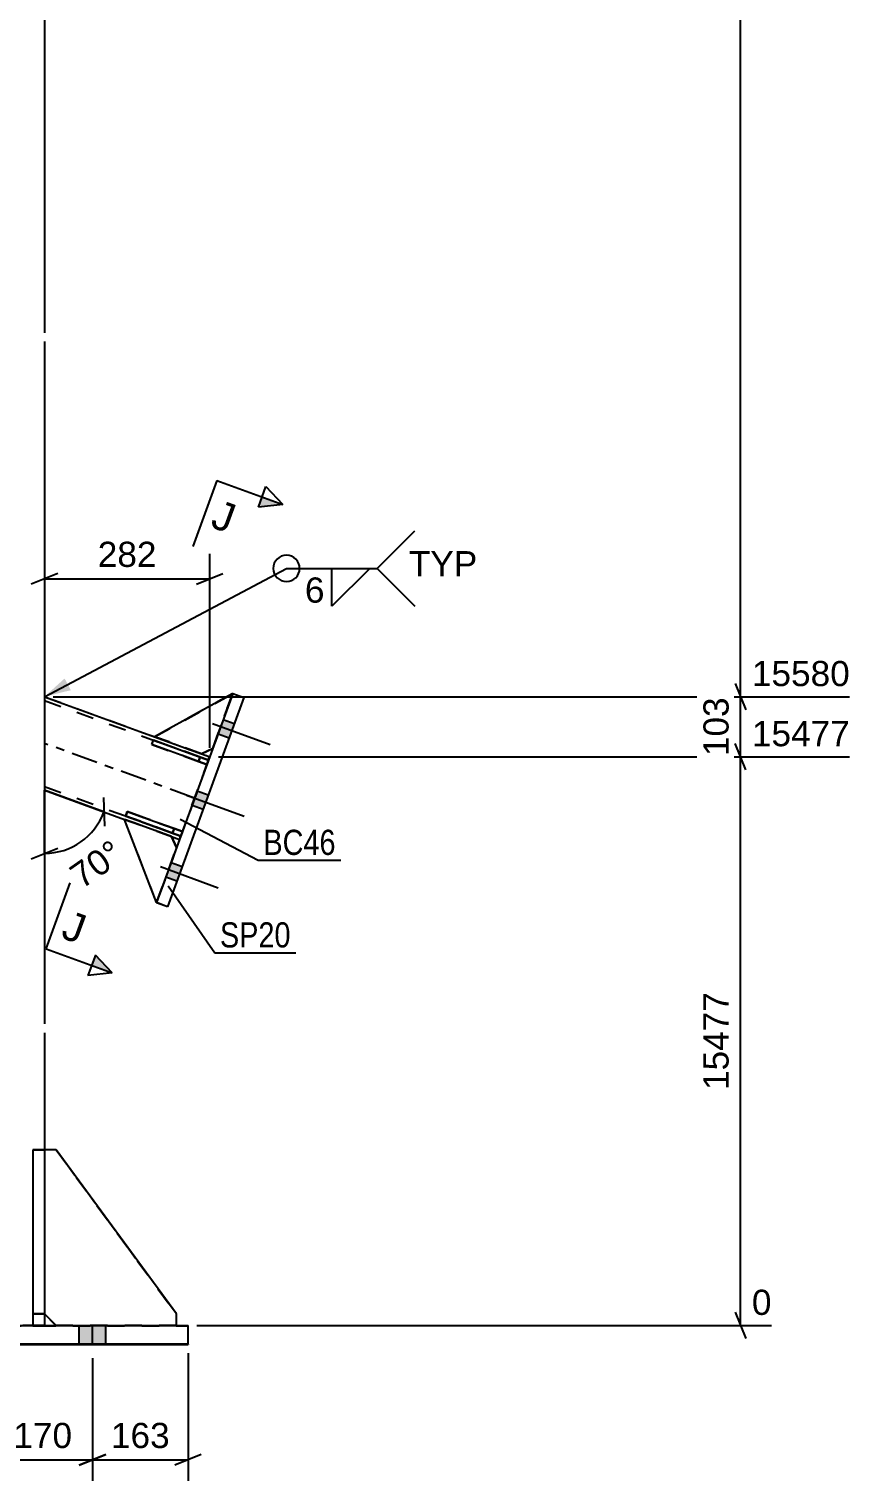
# Model space of a CAD drawing. Header units: millimetres. Extents: x 0 to 841, y 0 to 594.
# Drawn here: x 429.2 to 523.1, y 229.8 to 395.1 of the extents above; entities that cross this region are included whole.
import ezdxf

# ---------------------------------------------------------------- set-up
doc = ezdxf.new("R2010")
doc.units = ezdxf.units.MM
doc.linetypes.add('DXK_LINE_DOT2', pattern=[3.9198, 1.9599, -1.9599])
doc.linetypes.add('DXK_LINE_DOT3', pattern=[5.9187, 2.979, -0.9799, 0.9799, -0.9799])
doc.styles.add('Arial', font='ARIAL.TTF', dxfattribs={"height": 0.2})
doc.styles.add('Arial Narrow', font='ARIALN.TTF', dxfattribs={"height": 0.2})

# ---------------------------------------------------------------- blocks, each defined once
blk = doc.blocks.new('Part-256180323-1896 - 1758')
at = {"color": 2, "linetype": 'Continuous'}
for p, q in [((452.36, 319.45), (443.7, 295.65)), ((453.61, 319), (444.95, 295.19)), ((453.61, 318.99), (444.95, 295.19)), ((452.36, 319.45), (453.61, 319)), ((453.61, 319), (453.61, 318.99)), ((453.61, 318.99), (453.61, 318.99)), ((444.95, 295.19), (443.7, 295.65)), ((443.7, 295.64), (443.7, 295.65)), ((443.7, 295.64), (443.7, 295.64)), ((444.95, 295.19), (443.7, 295.64)), ((444.95, 295.19), (444.95, 295.19))]:
    blk.add_line(p, q, dxfattribs=at)
at = {"color": 7, "linetype": 'DXK_LINE_DOT2'}
for p, q in [((443.7, 295.64), (452.36, 319.45)), ((452.36, 319.45), (453.61, 318.99)), ((452.36, 319.45), (452.36, 319.45))]:
    blk.add_line(p, q, dxfattribs=at)
blk = doc.blocks.new('Part-256180323-1916 - 1758')
at = {"color": 2, "linetype": 'Continuous'}
for p, q in [((430.95, 319.09), (443.47, 314.53)), ((448.8, 312.59), (449.74, 312.25)), ((430.95, 308.45), (440.05, 305.13)), ((430.95, 308.45), (440.05, 305.13)), ((445.38, 303.19), (446.32, 302.85)), ((445.38, 303.19), (446.32, 302.85))]:
    blk.add_line(p, q, dxfattribs=at)
at = {"color": 7, "linetype": 'DXK_LINE_DOT2'}
for p, q in [((430.95, 319.09), (449.74, 312.25)), ((430.95, 319.09), (430.95, 319.09)), ((430.95, 319.09), (430.95, 308.45)), ((430.95, 318.66), (449.6, 311.87)), ((430.95, 318.66), (449.6, 311.87)), ((443.47, 314.53), (448.8, 312.59)), ((449.6, 311.87), (446.47, 303.25)), ((449.57, 311.78), (446.49, 303.32)), ((449.52, 311.64), (446.5, 303.34)), ((449.56, 311.76), (446.54, 303.46)), ((449.56, 311.76), (449.52, 311.64)), ((449.59, 311.84), (449.56, 311.76)), ((449.56, 311.76), (449.59, 311.84)), ((449.66, 312.03), (449.57, 311.78)), ((449.6, 311.87), (449.59, 311.84)), ((449.59, 311.84), (449.6, 311.87)), ((449.6, 311.87), (449.66, 312.03)), ((449.6, 311.87), (449.6, 311.87)), ((449.66, 312.03), (449.72, 312.19)), ((449.72, 312.19), (449.66, 312.03)), ((449.72, 312.19), (449.74, 312.25)), ((449.74, 312.25), (449.72, 312.19)), ((449.74, 312.25), (449.74, 312.25)), ((430.95, 308.87), (446.46, 303.23)), ((430.95, 308.87), (446.46, 303.23)), ((440.05, 305.13), (445.38, 303.19)), ((440.05, 305.13), (445.38, 303.19)), ((446.34, 302.91), (446.32, 302.85)), ((446.32, 302.85), (446.34, 302.91)), ((446.32, 302.85), (446.32, 302.85)), ((446.32, 302.85), (446.32, 302.85)), ((446.4, 303.07), (446.34, 302.91)), ((446.34, 302.91), (446.4, 303.07)), ((446.49, 303.32), (446.4, 303.07)), ((446.4, 303.07), (446.47, 303.25)), ((446.46, 303.23), (446.47, 303.26)), ((446.47, 303.25), (446.46, 303.23)), ((446.46, 303.23), (446.46, 303.23)), ((446.5, 303.34), (446.47, 303.25)), ((446.47, 303.26), (446.5, 303.34)), ((446.5, 303.34), (446.54, 303.46))]:
    blk.add_line(p, q, dxfattribs=at)
at = {"color": 7, "linetype": 'DXK_LINE_DOT3'}
blk.add_line((448.03, 307.55), (430.95, 313.77), dxfattribs=at)
blk = doc.blocks.new('Part-256180323-1868 - 1758')
at = {"color": 2, "linetype": 'Continuous'}
for p, q in [((347.95, 245.37), (347.95, 247.53)), ((347.95, 247.53), (447.28, 247.53)), ((447.28, 245.37), (447.28, 247.53)), ((347.95, 245.39), (347.95, 245.37)), ((447.28, 245.39), (347.95, 245.39)), ((347.95, 245.37), (447.28, 245.37)), ((447.28, 245.39), (447.28, 245.37))]:
    blk.add_line(p, q, dxfattribs=at)
at = {"color": 7, "linetype": 'DXK_LINE_DOT2'}
blk.add_line((347.95, 247.5), (447.28, 247.5), dxfattribs=at)
blk = doc.blocks.new('Part-256180323-1870 - 1758')
at = {"color": 2, "linetype": 'Continuous'}
for p, q in [((429.61, 267.52), (429.61, 247.52)), ((429.61, 267.52), (430.95, 267.52)), ((430.95, 267.52), (430.95, 247.52)), ((429.61, 248.86), (430.95, 248.86))]:
    blk.add_line(p, q, dxfattribs=at)
at = {"color": 7, "linetype": 'DXK_LINE_DOT2'}
for p, q in [((430.95, 267.52), (429.61, 267.52)), ((429.61, 248.85), (430.95, 248.85)), ((429.61, 247.52), (429.61, 247.52)), ((429.61, 247.52), (430.95, 247.52)), ((430.95, 247.52), (429.61, 247.52)), ((430.95, 247.52), (430.95, 247.52))]:
    blk.add_line(p, q, dxfattribs=at)
blk = doc.blocks.new('Part-256180323-2107 - 1758')
at = {"color": 2, "linetype": 'Continuous'}
for p, q in [((432.28, 267.52), (430.95, 267.52)), ((445.95, 248.85), (432.28, 267.52)), ((432.28, 267.52), (432.28, 267.52)), ((432.27, 247.53), (430.95, 248.85)), ((445.95, 247.53), (445.95, 248.85))]:
    blk.add_line(p, q, dxfattribs=at)
at = {"color": 7, "linetype": 'DXK_LINE_DOT2'}
for p, q in [((430.95, 267.52), (430.95, 248.85)), ((432.28, 267.52), (430.95, 267.52)), ((432.28, 267.52), (445.95, 248.85)), ((430.95, 248.85), (430.95, 248.86)), ((432.28, 247.52), (430.95, 248.85)), ((432.28, 247.52), (432.27, 247.53)), ((432.28, 247.52), (445.95, 247.52)), ((432.28, 247.52), (432.28, 247.52)), ((445.95, 247.52), (432.28, 247.52)), ((445.95, 247.52), (445.95, 247.53)), ((445.95, 247.53), (445.95, 247.52)), ((445.95, 247.52), (445.95, 247.52))]:
    blk.add_line(p, q, dxfattribs=at)
blk = doc.blocks.new('Part-256180323-1957 - 1758')
at = {"color": 2, "linetype": 'Continuous'}
for p, q in [((430.95, 515.63), (430.95, 360.5)), ((430.95, 359.5), (430.95, 281.85)), ((430.95, 280.85), (430.95, 267.52))]:
    blk.add_line(p, q, dxfattribs=at)
at = {"color": 7, "linetype": 'DXK_LINE_DOT2'}
for p, q in [((430.95, 267.52), (430.95, 247.52)), ((429.77, 247.52), (428.48, 247.52)), ((428.48, 247.51), (429.77, 247.51)), ((430.64, 247.52), (429.77, 247.52)), ((429.77, 247.51), (430.64, 247.51)), ((430.95, 247.52), (430.64, 247.52)), ((430.64, 247.51), (430.95, 247.51)), ((430.95, 247.51), (430.95, 247.53)), ((430.95, 247.51), (430.95, 247.52))]:
    blk.add_line(p, q, dxfattribs=at)
blk = doc.blocks.new('Bolt-256180323-1963 - 1758')
at = {"linetype": 'Continuous'}
for points in [[(451.95, 314.42), (452.54, 316.05), (451.29, 316.51), (450.7, 314.88)], [(451.95, 314.42), (452.54, 316.05), (451.29, 316.51), (450.7, 314.88)], [(451.95, 314.42), (452.54, 316.05), (451.29, 316.51), (450.7, 314.88)], [(448.99, 306.28), (449.58, 307.91), (448.33, 308.36), (447.73, 306.74)], [(448.99, 306.28), (449.58, 307.91), (448.33, 308.36), (447.73, 306.73)], [(446.02, 298.14), (446.61, 299.76), (445.36, 300.22), (444.77, 298.59)], [(446.02, 298.13), (446.61, 299.76), (445.36, 300.22), (444.77, 298.59)], [(446.02, 298.13), (446.61, 299.76), (445.36, 300.22), (444.77, 298.59)]]:
    blk.add_hatch(color=1, dxfattribs=at).paths.add_polyline_path(points)
at = {"color": 1, "linetype": 'Continuous'}
for p, q in [((450.05, 316.04), (456.63, 313.64)), ((450.05, 316.03), (456.63, 313.64)), ((450.05, 316.03), (456.63, 313.64)), ((451.29, 316.51), (452.54, 316.05)), ((451.29, 316.51), (452.54, 316.05)), ((451.29, 316.51), (452.54, 316.05)), ((450.7, 314.88), (451.95, 314.42)), ((450.7, 314.88), (451.95, 314.42)), ((450.7, 314.88), (451.95, 314.42)), ((447.09, 307.89), (453.67, 305.5)), ((447.09, 307.89), (453.67, 305.5)), ((448.33, 308.36), (449.58, 307.91)), ((448.33, 308.36), (449.58, 307.91)), ((447.73, 306.74), (448.99, 306.28)), ((447.73, 306.73), (448.99, 306.28)), ((444.13, 299.75), (450.7, 297.35)), ((444.13, 299.75), (450.7, 297.35)), ((444.13, 299.75), (450.7, 297.35)), ((445.36, 300.22), (446.61, 299.76)), ((445.36, 300.22), (446.61, 299.76)), ((445.36, 300.22), (446.61, 299.76)), ((444.77, 298.59), (446.02, 298.14)), ((444.77, 298.59), (446.02, 298.13)), ((444.77, 298.59), (446.02, 298.13))]:
    blk.add_line(p, q, dxfattribs=at)
blk = doc.blocks.new('Bolt-256180323-1964 - 1758')
at = {"linetype": 'Continuous'}
for points in [[(357.31, 245.38), (360.31, 245.38), (360.31, 247.52), (357.31, 247.52)], [(357.31, 245.39), (360.31, 245.39), (360.31, 247.52), (357.31, 247.52)], [(357.31, 245.39), (360.31, 245.39), (360.31, 247.52), (357.31, 247.52)], [(357.31, 245.39), (360.31, 245.39), (360.31, 247.52), (357.31, 247.52)], [(357.31, 245.37), (360.31, 245.37), (360.31, 247.51), (357.31, 247.51)], [(357.31, 245.37), (360.31, 245.37), (360.31, 247.51), (357.31, 247.51)], [(357.31, 245.38), (360.31, 245.38), (360.31, 247.51), (357.31, 247.51)], [(357.31, 245.38), (360.31, 245.38), (360.31, 247.51), (357.31, 247.51)], [(368.65, 245.39), (371.65, 245.39), (371.65, 247.52), (368.65, 247.52)], [(368.65, 245.39), (371.65, 245.39), (371.65, 247.52), (368.65, 247.52)], [(368.65, 245.37), (371.65, 245.37), (371.65, 247.51), (368.65, 247.51)], [(368.65, 245.37), (371.65, 245.37), (371.65, 247.51), (368.65, 247.51)], [(386.11, 245.39), (389.11, 245.39), (389.11, 247.52), (386.11, 247.52)], [(386.11, 245.39), (389.11, 245.39), (389.11, 247.52), (386.11, 247.52)], [(386.11, 245.37), (389.11, 245.37), (389.11, 247.51), (386.11, 247.51)], [(386.11, 245.37), (389.11, 245.37), (389.11, 247.51), (386.11, 247.51)], [(406.11, 245.39), (409.11, 245.39), (409.11, 247.52), (406.11, 247.52)], [(406.11, 245.39), (409.11, 245.39), (409.11, 247.52), (406.11, 247.52)], [(406.11, 245.37), (409.11, 245.37), (409.11, 247.51), (406.11, 247.51)], [(406.11, 245.37), (409.11, 245.37), (409.11, 247.51), (406.11, 247.51)], [(423.58, 245.39), (426.58, 245.39), (426.58, 247.52), (423.58, 247.52)], [(423.58, 245.39), (426.58, 245.39), (426.58, 247.52), (423.58, 247.52)], [(423.58, 245.37), (426.58, 245.37), (426.58, 247.51), (423.58, 247.51)], [(423.58, 245.37), (426.58, 245.37), (426.58, 247.51), (423.58, 247.51)], [(434.91, 245.38), (437.91, 245.38), (437.91, 247.52), (434.91, 247.52)], [(434.91, 245.39), (437.91, 245.39), (437.91, 247.52), (434.91, 247.52)], [(434.91, 245.39), (437.91, 245.39), (437.91, 247.52), (434.91, 247.52)], [(434.91, 245.39), (437.91, 245.39), (437.91, 247.52), (434.91, 247.52)], [(434.91, 245.37), (437.91, 245.37), (437.91, 247.51), (434.91, 247.51)], [(434.91, 245.37), (437.91, 245.37), (437.91, 247.51), (434.91, 247.51)], [(434.91, 245.38), (437.91, 245.38), (437.91, 247.51), (434.91, 247.51)], [(434.91, 245.38), (437.91, 245.38), (437.91, 247.51), (434.91, 247.51)]]:
    blk.add_hatch(color=1, dxfattribs=at).paths.add_polyline_path(points)
at = {"color": 1, "linetype": 'Continuous'}
for p, q in [((357.31, 245.38), (357.31, 247.52)), ((357.31, 245.39), (357.31, 247.52)), ((357.31, 245.39), (357.31, 247.52)), ((357.31, 245.39), (357.31, 247.52)), ((357.31, 245.37), (357.31, 247.51)), ((357.31, 245.37), (357.31, 247.51)), ((357.31, 245.38), (357.31, 247.51)), ((357.31, 245.38), (357.31, 247.51)), ((358.81, 245.38), (358.81, 247.52)), ((358.81, 245.39), (358.81, 247.52)), ((358.81, 245.39), (358.81, 247.52)), ((358.81, 245.39), (358.81, 247.52)), ((358.81, 245.37), (358.81, 247.51)), ((358.81, 245.37), (358.81, 247.51)), ((358.81, 245.38), (358.81, 247.51)), ((358.81, 245.38), (358.81, 247.51)), ((360.31, 245.38), (360.31, 247.52)), ((360.31, 245.39), (360.31, 247.52)), ((360.31, 245.39), (360.31, 247.52)), ((360.31, 245.39), (360.31, 247.52)), ((360.31, 245.37), (360.31, 247.51)), ((360.31, 245.37), (360.31, 247.51)), ((360.31, 245.38), (360.31, 247.51)), ((360.31, 245.38), (360.31, 247.51)), ((368.65, 245.39), (368.65, 247.52)), ((368.65, 245.39), (368.65, 247.52)), ((368.65, 245.37), (368.65, 247.51)), ((368.65, 245.37), (368.65, 247.51)), ((370.15, 245.39), (370.15, 247.52)), ((370.15, 245.39), (370.15, 247.52)), ((370.15, 245.37), (370.15, 247.51)), ((370.15, 245.37), (370.15, 247.51)), ((371.65, 245.39), (371.65, 247.52)), ((371.65, 245.39), (371.65, 247.52)), ((371.65, 245.37), (371.65, 247.51)), ((371.65, 245.37), (371.65, 247.51)), ((386.11, 245.39), (386.11, 247.52)), ((386.11, 245.39), (386.11, 247.52)), ((386.11, 245.37), (386.11, 247.51)), ((386.11, 245.37), (386.11, 247.51)), ((387.61, 245.39), (387.61, 247.52)), ((387.61, 245.39), (387.61, 247.52)), ((387.61, 245.37), (387.61, 247.51)), ((387.61, 245.37), (387.61, 247.51)), ((389.11, 245.39), (389.11, 247.52)), ((389.11, 245.39), (389.11, 247.52)), ((389.11, 245.37), (389.11, 247.51)), ((389.11, 245.37), (389.11, 247.51)), ((406.11, 245.39), (406.11, 247.52)), ((406.11, 245.39), (406.11, 247.52)), ((406.11, 245.37), (406.11, 247.51)), ((406.11, 245.37), (406.11, 247.51)), ((407.61, 245.39), (407.61, 247.52)), ((407.61, 245.39), (407.61, 247.52)), ((407.61, 245.37), (407.61, 247.51)), ((407.61, 245.37), (407.61, 247.51)), ((409.11, 245.39), (409.11, 247.52)), ((409.11, 245.39), (409.11, 247.52)), ((409.11, 245.37), (409.11, 247.51)), ((409.11, 245.37), (409.11, 247.51)), ((423.58, 245.39), (423.58, 247.52)), ((423.58, 245.39), (423.58, 247.52)), ((423.58, 245.37), (423.58, 247.51)), ((423.58, 245.37), (423.58, 247.51)), ((425.08, 245.39), (425.08, 247.52)), ((425.08, 245.39), (425.08, 247.52)), ((425.08, 245.37), (425.08, 247.51)), ((425.08, 245.37), (425.08, 247.51)), ((426.58, 245.39), (426.58, 247.52)), ((426.58, 245.39), (426.58, 247.52)), ((426.58, 245.37), (426.58, 247.51)), ((426.58, 245.37), (426.58, 247.51)), ((434.91, 245.38), (434.91, 247.52)), ((434.91, 245.39), (434.91, 247.52)), ((434.91, 245.39), (434.91, 247.52)), ((434.91, 245.39), (434.91, 247.52)), ((434.91, 245.37), (434.91, 247.51)), ((434.91, 245.37), (434.91, 247.51)), ((434.91, 245.38), (434.91, 247.51)), ((434.91, 245.38), (434.91, 247.51)), ((436.41, 245.38), (436.41, 247.52)), ((436.41, 245.39), (436.41, 247.52)), ((436.41, 245.39), (436.41, 247.52)), ((436.41, 245.39), (436.41, 247.52)), ((436.41, 245.37), (436.41, 247.51)), ((436.41, 245.37), (436.41, 247.51)), ((436.41, 245.38), (436.41, 247.51)), ((436.41, 245.38), (436.41, 247.51)), ((437.91, 245.38), (437.91, 247.52)), ((437.91, 245.39), (437.91, 247.52)), ((437.91, 245.39), (437.91, 247.52)), ((437.91, 245.39), (437.91, 247.52)), ((437.91, 245.37), (437.91, 247.51)), ((437.91, 245.37), (437.91, 247.51)), ((437.91, 245.38), (437.91, 247.51)), ((437.91, 245.38), (437.91, 247.51))]:
    blk.add_line(p, q, dxfattribs=at)
blk = doc.blocks.new('Part-256180323-2034 - 1758')
at = {"color": 7, "linetype": 'DXK_LINE_DOT2'}
for p, q in [((429.61, 267.51), (429.61, 247.5)), ((430.95, 267.51), (429.61, 267.51)), ((429.61, 267.51), (430.95, 267.51)), ((430.95, 267.51), (430.95, 247.5)), ((430.95, 248.84), (429.61, 248.84)), ((429.61, 248.84), (430.95, 248.84)), ((429.61, 247.51), (429.61, 247.53)), ((430.95, 247.51), (429.61, 247.51)), ((429.61, 247.5), (430.95, 247.5)), ((430.95, 247.51), (430.95, 247.53))]:
    blk.add_line(p, q, dxfattribs=at)
blk = doc.blocks.new('Part-256180323-2096 - 1758')
at = {"color": 7, "linetype": 'DXK_LINE_DOT2'}
for p, q in [((432.28, 267.51), (430.95, 267.51)), ((430.95, 267.51), (430.95, 248.84)), ((432.28, 267.51), (430.95, 267.51)), ((445.95, 248.84), (432.28, 267.51)), ((432.28, 267.51), (432.28, 267.51)), ((432.28, 267.51), (445.95, 248.84)), ((432.28, 247.51), (430.95, 248.84)), ((445.95, 247.51), (445.95, 248.84)), ((432.28, 247.51), (432.26, 247.53)), ((432.28, 247.51), (445.95, 247.51)), ((432.28, 247.51), (432.28, 247.51)), ((432.28, 247.51), (445.95, 247.51)), ((445.95, 247.51), (445.95, 247.53))]:
    blk.add_line(p, q, dxfattribs=at)
at = {"color": 2, "linetype": 'Continuous'}
blk.add_line((432.26, 247.53), (430.95, 248.84), dxfattribs=at)
blk = doc.blocks.new('Part-256180323-2110 - 1758')
at = {"color": 2, "linetype": 'Continuous'}
for p, q in [((440.05, 305.13), (440.05, 305.13)), ((445.38, 303.19), (440.05, 305.13)), ((443.7, 295.65), (440.05, 305.13)), ((445.38, 303.19), (445.38, 303.19)), ((445.98, 301.91), (445.38, 303.19)), ((443.7, 295.65), (443.7, 295.65)), ((443.7, 295.65), (443.7, 295.65)), ((443.7, 295.65), (443.7, 295.65))]:
    blk.add_line(p, q, dxfattribs=at)
at = {"color": 7, "linetype": 'DXK_LINE_DOT2'}
for p, q in [((440.05, 305.13), (445.38, 303.19)), ((443.7, 295.65), (440.05, 305.13)), ((445.38, 303.19), (445.98, 301.91)), ((445.98, 301.91), (443.7, 295.65)), ((443.7, 295.65), (445.98, 301.91)), ((445.98, 301.91), (445.98, 301.91)), ((443.7, 295.65), (443.7, 295.65)), ((443.7, 295.65), (443.7, 295.65))]:
    blk.add_line(p, q, dxfattribs=at)
blk = doc.blocks.new('Part-256180323-2111 - 1758')
at = {"color": 7, "linetype": 'DXK_LINE_DOT2'}
for p, q in [((440.05, 305.13), (445.38, 303.19)), ((443.7, 295.65), (440.05, 305.13)), ((440.05, 305.13), (440.05, 305.13)), ((445.38, 303.19), (440.05, 305.13)), ((443.7, 295.65), (440.05, 305.13)), ((445.38, 303.19), (445.98, 301.91)), ((445.38, 303.19), (445.38, 303.19)), ((445.98, 301.91), (445.38, 303.19)), ((445.98, 301.91), (443.7, 295.65)), ((443.7, 295.65), (445.98, 301.91)), ((445.98, 301.91), (445.98, 301.91))]:
    blk.add_line(p, q, dxfattribs=at)
at = {"color": 2, "linetype": 'Continuous'}
blk.add_line((443.7, 295.65), (443.7, 295.65), dxfattribs=at)
blk.add_line((443.7, 295.65), (443.7, 295.65), dxfattribs=at)
blk.add_line((443.7, 295.65), (443.7, 295.65), dxfattribs=at)
blk = doc.blocks.new('Part-256180323-2112 - 1758')
at = {"color": 2, "linetype": 'Continuous'}
for p, q in [((452.36, 319.45), (443.48, 314.53)), ((443.48, 314.53), (448.8, 312.59)), ((443.48, 314.53), (443.48, 314.53)), ((448.8, 312.59), (450.08, 313.19)), ((448.8, 312.59), (448.8, 312.59))]:
    blk.add_line(p, q, dxfattribs=at)
at = {"color": 7, "linetype": 'DXK_LINE_DOT2'}
for p, q in [((443.48, 314.53), (452.36, 319.45)), ((450.08, 313.19), (452.36, 319.45)), ((452.36, 319.45), (450.08, 313.19)), ((452.36, 319.45), (452.36, 319.45)), ((448.8, 312.59), (443.48, 314.53)), ((450.08, 313.19), (448.8, 312.59)), ((450.08, 313.19), (450.08, 313.19))]:
    blk.add_line(p, q, dxfattribs=at)
blk = doc.blocks.new('Part-256180323-2113 - 1758')
at = {"color": 7, "linetype": 'DXK_LINE_DOT2'}
for p, q in [((452.36, 319.45), (443.48, 314.53)), ((443.48, 314.53), (452.36, 319.45)), ((450.08, 313.19), (452.36, 319.45)), ((452.36, 319.45), (450.08, 313.19)), ((452.36, 319.45), (452.36, 319.45)), ((443.48, 314.53), (448.8, 312.59)), ((443.48, 314.53), (443.48, 314.53)), ((448.8, 312.59), (443.48, 314.53)), ((450.08, 313.19), (448.8, 312.59)), ((448.8, 312.59), (448.8, 312.59)), ((448.8, 312.59), (448.8, 312.59)), ((450.08, 313.19), (450.08, 313.19)), ((450.08, 313.19), (450.08, 313.19))]:
    blk.add_line(p, q, dxfattribs=at)
at = {"color": 2, "linetype": 'Continuous'}
blk.add_line((450.08, 313.19), (448.8, 312.59), dxfattribs=at)
blk = doc.blocks.new('Part-256180323-2114 - 1758')
at = {"color": 2, "linetype": 'Continuous'}
for p, q in [((443.2, 313.78), (443.34, 314.15)), ((443.34, 314.15), (449.6, 311.87)), ((443.2, 313.78), (443.16, 313.65)), ((449.42, 311.37), (443.16, 313.65)), ((448.48, 311.71), (449.42, 311.37)), ((449.6, 311.87), (449.42, 311.37))]:
    blk.add_line(p, q, dxfattribs=at)
at = {"color": 7, "linetype": 'DXK_LINE_DOT2'}
for p, q in [((448.66, 312.21), (443.34, 314.15)), ((443.16, 313.65), (448.48, 311.71)), ((443.2, 313.78), (443.2, 313.78)), ((448.66, 312.21), (448.48, 311.71)), ((449.6, 311.87), (448.66, 312.21)), ((449.6, 311.87), (449.42, 311.37)), ((449.42, 311.37), (449.42, 311.37)), ((449.6, 311.87), (449.6, 311.87))]:
    blk.add_line(p, q, dxfattribs=at)
blk = doc.blocks.new('Part-256180323-2115 - 1758')
at = {"color": 2, "linetype": 'Continuous'}
for p, q in [((440.33, 305.88), (440.19, 305.51)), ((440.33, 305.88), (440.37, 306.01)), ((440.37, 306.01), (446.64, 303.73)), ((446.46, 303.23), (440.19, 305.51)), ((445.52, 303.57), (446.46, 303.23)), ((446.64, 303.73), (446.46, 303.23))]:
    blk.add_line(p, q, dxfattribs=at)
at = {"color": 7, "linetype": 'DXK_LINE_DOT2'}
for p, q in [((440.33, 305.88), (440.33, 305.88)), ((445.7, 304.07), (440.37, 306.01)), ((440.19, 305.51), (445.52, 303.57)), ((445.7, 304.07), (445.52, 303.57)), ((446.64, 303.73), (445.7, 304.07)), ((446.64, 303.73), (446.46, 303.23)), ((446.46, 303.23), (446.46, 303.23)), ((446.64, 303.73), (446.64, 303.73))]:
    blk.add_line(p, q, dxfattribs=at)
blk = doc.blocks.new('Part-256180323-2116 - 1758')
at = {"color": 7, "linetype": 'DXK_LINE_DOT2'}
for p, q in [((443.16, 313.65), (443.34, 314.15)), ((443.34, 314.15), (448.66, 312.21)), ((449.6, 311.87), (443.34, 314.15)), ((448.48, 311.71), (443.16, 313.65)), ((443.16, 313.65), (449.42, 311.37)), ((448.48, 311.71), (448.66, 312.21)), ((449.42, 311.37), (448.48, 311.71)), ((448.66, 312.21), (449.6, 311.87)), ((449.42, 311.37), (449.6, 311.87)), ((449.42, 311.37), (449.6, 311.87)), ((449.42, 311.37), (449.42, 311.37)), ((449.6, 311.87), (449.6, 311.87))]:
    blk.add_line(p, q, dxfattribs=at)
blk = doc.blocks.new('Part-256180323-2117 - 1758')
at = {"color": 7, "linetype": 'DXK_LINE_DOT2'}
for p, q in [((440.19, 305.51), (440.37, 306.01)), ((440.37, 306.01), (445.7, 304.07)), ((446.64, 303.72), (440.37, 306.01)), ((445.52, 303.57), (440.19, 305.51)), ((440.19, 305.51), (446.46, 303.22)), ((445.52, 303.57), (445.7, 304.07)), ((445.7, 304.07), (446.64, 303.73)), ((446.46, 303.23), (445.52, 303.57)), ((446.46, 303.23), (446.64, 303.73)), ((446.46, 303.22), (446.64, 303.72)), ((446.46, 303.22), (446.46, 303.23)), ((446.64, 303.72), (446.64, 303.73))]:
    blk.add_line(p, q, dxfattribs=at)
blk = doc.blocks.new('StraightDimension-256180323-2124 - 1758')
at = {"color": 7, "linetype": 'Continuous'}
for p, q in [((430.95, 337.86), (430.95, 330.11)), ((449.74, 313.25), (449.74, 335.36)), ((432.45, 333.11), (429.45, 331.91)), ((430.95, 332.51), (449.74, 332.51)), ((448.24, 331.91), (451.24, 333.11))]:
    blk.add_line(p, q, dxfattribs=at)
at = {"color": 0}
blk.add_wipeout([(444.28, 333.26), (444.28, 337.46), (436.41, 337.46), (436.41, 333.26)], dxfattribs=at)
at = {"color": 3, "style": 'Arial'}
blk.add_text('282', height=2.865, dxfattribs=at).set_placement((437.01, 333.86))
blk = doc.blocks.new('StraightDimension-256180323-2397 - 1758')
at = {"color": 7, "linetype": 'Continuous'}
for p, q in [((510.71, 310.75), (509.51, 313.75)), ((450.74, 312.25), (522.53, 312.25)), ((510.11, 247.53), (510.11, 312.25)), ((509.51, 249.03), (510.71, 246.03)), ((448.28, 247.53), (513.64, 247.53))]:
    blk.add_line(p, q, dxfattribs=at)
at = {"color": 0, "linetype": 'Continuous'}
for points in [[(523.13, 312.85), (523.13, 317.05), (510.81, 317.05), (510.81, 312.85)], [(514.24, 248.13), (514.24, 252.33), (510.81, 252.33), (510.81, 248.13)]]:
    blk.add_wipeout(points, dxfattribs=at)
at = {"color": 0}
blk.add_wipeout([(509.36, 286.05), (505.16, 286.05), (505.16, 273.73), (509.36, 273.73)], dxfattribs=at)
at = {"color": 3, "linetype": 'Continuous', "style": 'Arial'}
for s, height, p in [('15477', 2.865, (511.41, 313.45)), ('0', 2.87, (511.41, 248.73))]:
    blk.add_text(s, height=height, dxfattribs=at).set_placement(p)
at = {"color": 3, "style": 'Arial'}
blk.add_text('15477', height=2.865, rotation=90.0002, dxfattribs=at).set_placement((508.76, 274.33))
blk = doc.blocks.new('StraightDimension-256180323-2401 - 1758')
at = {"color": 7, "linetype": 'Continuous'}
for p, q in [((510.11, 319.09), (510.11, 490.29)), ((509.51, 320.59), (510.71, 317.59)), ((431.95, 319.09), (522.53, 319.09))]:
    blk.add_line(p, q, dxfattribs=at)
blk = doc.blocks.new('StraightDimension-256180323-2407 - 1758')
at = {"color": 7, "linetype": 'Continuous'}
for p, q in [((509.51, 320.59), (510.71, 317.59)), ((431.95, 319.09), (522.53, 319.09)), ((510.11, 312.25), (510.11, 319.09)), ((510.71, 310.75), (509.51, 313.75)), ((450.74, 312.25), (522.53, 312.25))]:
    blk.add_line(p, q, dxfattribs=at)
at = {"color": 0, "linetype": 'Continuous'}
blk.add_wipeout([(523.13, 319.69), (523.13, 323.89), (510.81, 323.89), (510.81, 319.69)], dxfattribs=at)
at = {"color": 0}
blk.add_wipeout([(509.36, 319.6), (505.16, 319.6), (505.16, 311.73), (509.36, 311.73)], dxfattribs=at)
at = {"color": 3, "linetype": 'Continuous', "style": 'Arial'}
blk.add_text('15580', height=2.865, dxfattribs=at).set_placement((511.41, 320.29))
at = {"color": 3, "style": 'Arial'}
blk.add_text('103', height=2.865, rotation=90.0002, dxfattribs=at).set_placement((508.76, 312.33))
blk = doc.blocks.new('AngleDimension-256180323-2568 - 1758')
at = {"color": 7, "linetype": 'Continuous'}
for p, q in [((437.71, 305.98), (430.95, 308.45)), ((430.95, 301.25), (430.95, 308.45)), ((431.89, 308.1), (437.71, 305.98)), ((437.66, 307.6), (437.76, 304.37)), ((429.45, 300.65), (432.45, 301.85))]:
    blk.add_line(p, q, dxfattribs=at)
blk.add_arc((430.95, 308.45), 7.19, 270, 340, dxfattribs=at)
at = {"color": 0}
blk.add_wipeout([(440.97, 300.45), (438.56, 303.89), (432.62, 299.74), (435.03, 296.3)], dxfattribs=at)
at = {"color": 3, "style": 'Arial'}
blk.add_text('70°', height=2.865, rotation=35.002, dxfattribs=at).set_placement((435.18, 297.13))
blk = doc.blocks.new('StraightDimension-256180323-9534 - 1758')
at = {"color": 7, "linetype": 'Continuous'}
for p, q in [((436.41, 243.81), (436.41, 229.83)), ((447.28, 244.37), (447.28, 229.83)), ((434.91, 231.63), (437.91, 232.83)), ((436.41, 232.23), (447.28, 232.23)), ((448.78, 232.83), (445.78, 231.63))]:
    blk.add_line(p, q, dxfattribs=at)
at = {"color": 0}
blk.add_wipeout([(445.78, 232.98), (445.78, 237.18), (437.91, 237.18), (437.91, 232.98)], dxfattribs=at)
at = {"color": 3, "style": 'Arial'}
blk.add_text('163', height=2.865, dxfattribs=at).set_placement((438.51, 233.58))
blk = doc.blocks.new('StraightDimension-256180323-9535 - 1758')
at = {"color": 7, "linetype": 'Continuous'}
for p, q in [((425.08, 243.81), (425.08, 229.83)), ((436.41, 243.81), (436.41, 229.83)), ((423.58, 231.63), (426.58, 232.83)), ((425.08, 232.23), (436.41, 232.23)), ((437.91, 232.83), (434.91, 231.63))]:
    blk.add_line(p, q, dxfattribs=at)
at = {"color": 0}
blk.add_wipeout([(434.68, 232.98), (434.68, 237.18), (426.81, 237.18), (426.81, 232.98)], dxfattribs=at)
at = {"color": 3, "style": 'Arial'}
blk.add_text('170', height=2.865, dxfattribs=at).set_placement((427.41, 233.58))
blk = doc.blocks.new('Mark-256180323-1892 - 1758')
at = {"color": 0}
blk.add_wipeout([(458.95, 290.55), (458.95, 293.55), (450.91, 293.55), (450.91, 290.55)], dxfattribs=at)
blk.add_wipeout([(458.95, 290.55), (458.95, 293.55), (450.91, 293.55), (450.91, 290.55)], dxfattribs=at)
at = {"color": 30, "linetype": 'Continuous'}
for p, q in [((445, 297.55), (450.31, 289.95)), ((450.31, 289.95), (459.55, 289.95))]:
    blk.add_line(p, q, dxfattribs=at)
at = {"color": 3, "style": 'Arial Narrow'}
blk.add_text('SP20', height=2.863, dxfattribs=at).set_placement((450.91, 290.55))
blk = doc.blocks.new('Mark-256180323-1912 - 1758')
at = {"color": 0}
blk.add_wipeout([(464.07, 301.08), (464.07, 304.08), (455.85, 304.08), (455.85, 301.08)], dxfattribs=at)
blk.add_wipeout([(464.07, 301.08), (464.07, 304.08), (455.85, 304.08), (455.85, 301.08)], dxfattribs=at)
at = {"color": 30, "linetype": 'Continuous'}
for p, q in [((446.38, 305.15), (455.25, 300.48)), ((455.25, 300.48), (464.67, 300.48))]:
    blk.add_line(p, q, dxfattribs=at)
at = {"color": 3, "style": 'Arial Narrow'}
blk.add_text('BC46', height=2.863, dxfattribs=at).set_placement((455.85, 301.08))
blk = doc.blocks.new('SectionMark-256180323-10586 - 1758')
at = {"linetype": 'Continuous'}
for points in [[(455.29, 340.66), (455.72, 341.83), (458.07, 340.98)], [(436.31, 288.52), (436.74, 289.69), (438.66, 287.66)]]:
    blk.add_hatch(color=6, dxfattribs=at).paths.add_polyline_path(points)
at = {"color": 6, "linetype": 'Continuous'}
for p, q in [((455.29, 340.66), (456.14, 343.01)), ((456.14, 343.01), (458.07, 340.98)), ((458.07, 340.98), (455.29, 340.66)), ((436.74, 289.69), (435.89, 287.34)), ((438.66, 287.66), (436.74, 289.69)), ((438.66, 287.66), (435.89, 287.34))]:
    blk.add_line(p, q, dxfattribs=at)
at = {"color": 0, "linetype": 'Continuous'}
for points in [[(451.89, 337.64), (453.08, 340.93), (450.89, 341.73), (449.69, 338.44)], [(434.88, 290.9), (436.07, 294.19), (433.88, 294.99), (432.68, 291.7)]]:
    blk.add_wipeout(points, dxfattribs=at)
at = {"color": 6, "linetype": 'Continuous'}
for p, q in [((450.55, 343.71), (447.81, 336.19)), ((450.55, 343.71), (458.07, 340.98)), ((431.15, 290.4), (433.88, 297.92)), ((431.15, 290.4), (438.66, 287.66))]:
    blk.add_line(p, q, dxfattribs=at)
at = {"color": 3, "linetype": 'Continuous', "style": 'Arial'}
for p in [(449.69, 338.44), (432.68, 291.7)]:
    blk.add_text('J', height=3.34, rotation=-19.9962, dxfattribs=at).set_placement(p)
blk = doc.blocks.new('WeldMark-256180323-9651 - 1758')
at = {"linetype": 'Continuous'}
blk.add_hatch(color=30, dxfattribs=at).paths.add_polyline_path([(433.95, 319.83), (430.95, 319.09), (433.24, 321.16)])
at = {"color": 3, "linetype": 'Continuous'}
for q in [(473.08, 337.97), (473.08, 329.4)]:
    blk.add_line((468.79, 333.69), q, dxfattribs=at)
at = {"color": 30, "linetype": 'Continuous'}
blk.add_line((430.95, 319.09), (458.47, 333.69), dxfattribs=at)
at = {"color": 3, "linetype": 'Continuous'}
blk.add_arc((458.47, 333.69), 1.5, 90, 270, dxfattribs=at)
at = {"color": 0}
blk.add_wipeout([(462.99, 329.59), (462.99, 332.99), (460.37, 332.99), (460.37, 329.59)], dxfattribs=at)
at = {"color": 30, "linetype": 'Continuous'}
blk.add_line((458.47, 333.69), (468.79, 333.69), dxfattribs=at)
at = {"color": 3, "linetype": 'Continuous'}
for p, q in [((463.65, 333.69), (467.94, 333.69)), ((467.94, 333.69), (463.65, 329.4)), ((463.65, 329.4), (463.65, 333.69))]:
    blk.add_line(p, q, dxfattribs=at)
blk.add_arc((458.47, 333.69), 1.5, 270, 90, dxfattribs=at)
at = {"color": 3, "style": 'Arial'}
blk.add_text('6', height=2.87, dxfattribs=at).set_placement((460.57, 329.79))
at = {"color": 0, "linetype": 'Continuous'}
blk.add_wipeout([(480.17, 332.79), (480.17, 335.79), (472.39, 335.79), (472.39, 332.79)], dxfattribs=at)
blk.add_wipeout([(480.17, 332.79), (480.17, 335.79), (472.39, 335.79), (472.39, 332.79)], dxfattribs=at)
at = {"color": 3, "linetype": 'Continuous', "style": 'Arial'}
blk.add_text('TYP', height=2.865, dxfattribs=at).set_placement((472.39, 332.79))

msp = doc.modelspace()

# ---------------------------------------------------------------- block references
for name in ['Part-256180323-1957 - 1758', 'Part-256180323-1916 - 1758', 'Part-256180323-2112 - 1758', 'Part-256180323-2113 - 1758', 'Part-256180323-1896 - 1758', 'Bolt-256180323-1963 - 1758', 'Part-256180323-2114 - 1758', 'Part-256180323-2116 - 1758', 'Part-256180323-2115 - 1758', 'Part-256180323-2117 - 1758', 'Part-256180323-2110 - 1758', 'Part-256180323-2111 - 1758', 'Part-256180323-1870 - 1758', 'Part-256180323-2034 - 1758', 'Part-256180323-2107 - 1758', 'Part-256180323-2096 - 1758', 'Part-256180323-1868 - 1758', 'Bolt-256180323-1964 - 1758', 'StraightDimension-256180323-9534 - 1758']:
    msp.add_blockref(name, (0, 0))

# ---------------------------------------------------------------- next in the draw order: block references
for name in ['StraightDimension-256180323-2124 - 1758', 'AngleDimension-256180323-2568 - 1758', 'StraightDimension-256180323-9535 - 1758']:
    msp.add_blockref(name, (0, 0))

# ---------------------------------------------------------------- next in the draw order: block references
msp.add_blockref('StraightDimension-256180323-2397 - 1758', (0, 0))

# ---------------------------------------------------------------- next in the draw order: block references
for name in ['StraightDimension-256180323-2401 - 1758', 'Mark-256180323-1912 - 1758', 'Mark-256180323-1892 - 1758']:
    msp.add_blockref(name, (0, 0))

# ---------------------------------------------------------------- next in the draw order: block references
msp.add_blockref('StraightDimension-256180323-2407 - 1758', (0, 0))

# ---------------------------------------------------------------- next in the draw order: block references
msp.add_blockref('SectionMark-256180323-10586 - 1758', (0, 0))

# ---------------------------------------------------------------- next in the draw order: block references
msp.add_blockref('WeldMark-256180323-9651 - 1758', (0, 0))

doc.saveas('drawing.dxf')
